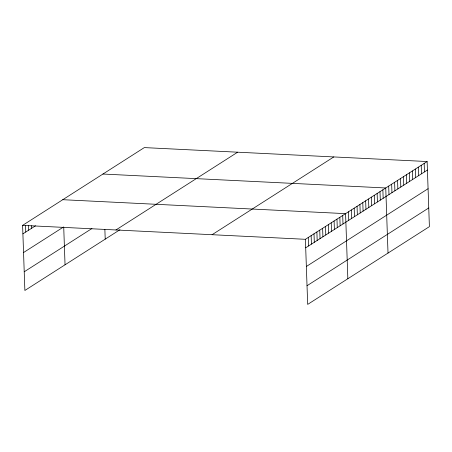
<?xml version="1.0" encoding="UTF-8"?>
<svg xmlns="http://www.w3.org/2000/svg" width="452" height="452" viewBox="0 0 452 452"><rect width="100%" height="100%" fill="white"/><g stroke="black" fill="none" stroke-linecap="round" stroke-linejoin="round"><path stroke-width="0.68" d="M119.989 229.695L24.871 290.466L22.6 225.367L144.324 147.595L427.129 161.533L429.4 226.633L307.676 304.405L305.405 239.306L427.129 161.533M22.899 233.859L35.522 225.797M23.549 252.538L63.144 227.243M24.222 271.788L91.931 228.52M115.927 229.966L237.65 152.194M212.078 234.707L333.802 156.934M305.699 247.798L427.422 170.031M306.354 266.482L428.078 188.71M307.027 285.726L428.75 207.954M102.937 174.037L385.742 187.975L388.014 253.075M62.766 199.699L345.571 213.643L347.848 278.743M22.6 225.367L305.405 239.306M424.168 163.426L424.468 171.918M421.213 165.313L421.513 173.805M418.258 167.2L418.558 175.698M415.303 169.088L415.597 177.585M412.348 170.98L412.642 179.472M409.388 172.867L409.687 181.359M406.433 174.754L406.732 183.252M403.478 176.647L403.772 185.139M400.523 178.534L400.817 187.026M397.568 180.421L397.862 188.919M394.607 182.309L394.907 190.806M391.652 184.201L391.952 192.693M388.697 186.088L388.991 194.58M382.872 189.812L383.166 198.304M380.002 191.642L380.301 200.14M377.132 193.479L377.431 201.971M374.262 195.309L374.561 203.807M371.397 197.145L371.691 205.637M368.527 198.976L368.821 207.468M365.657 200.807L365.95 209.304M362.786 202.643L363.086 211.135M359.916 204.473L360.216 212.971M357.052 206.31L357.346 214.802M354.182 208.14L354.475 216.638M351.311 209.977L351.605 218.469M348.441 211.807L348.741 220.305M342.701 215.474L343 223.972M339.836 217.31L340.13 225.802M336.966 219.141L337.26 227.633M334.096 220.971L334.39 229.469M331.226 222.808L331.525 231.3M328.355 224.638L328.655 233.136M325.491 226.475L325.785 234.967M322.621 228.305L322.914 236.803M319.75 230.141L320.044 238.633M316.88 231.972L317.18 240.47M314.01 233.808L314.309 242.3M311.14 235.639L311.439 244.136M308.275 237.475L308.569 245.967M104.87 229.452L105.209 239.136M63.715 226.876L65.043 264.799M31.414 225.746L31.504 228.362M28.476 225.621L28.634 230.192M25.538 225.492L25.764 232.029"/></g></svg>
